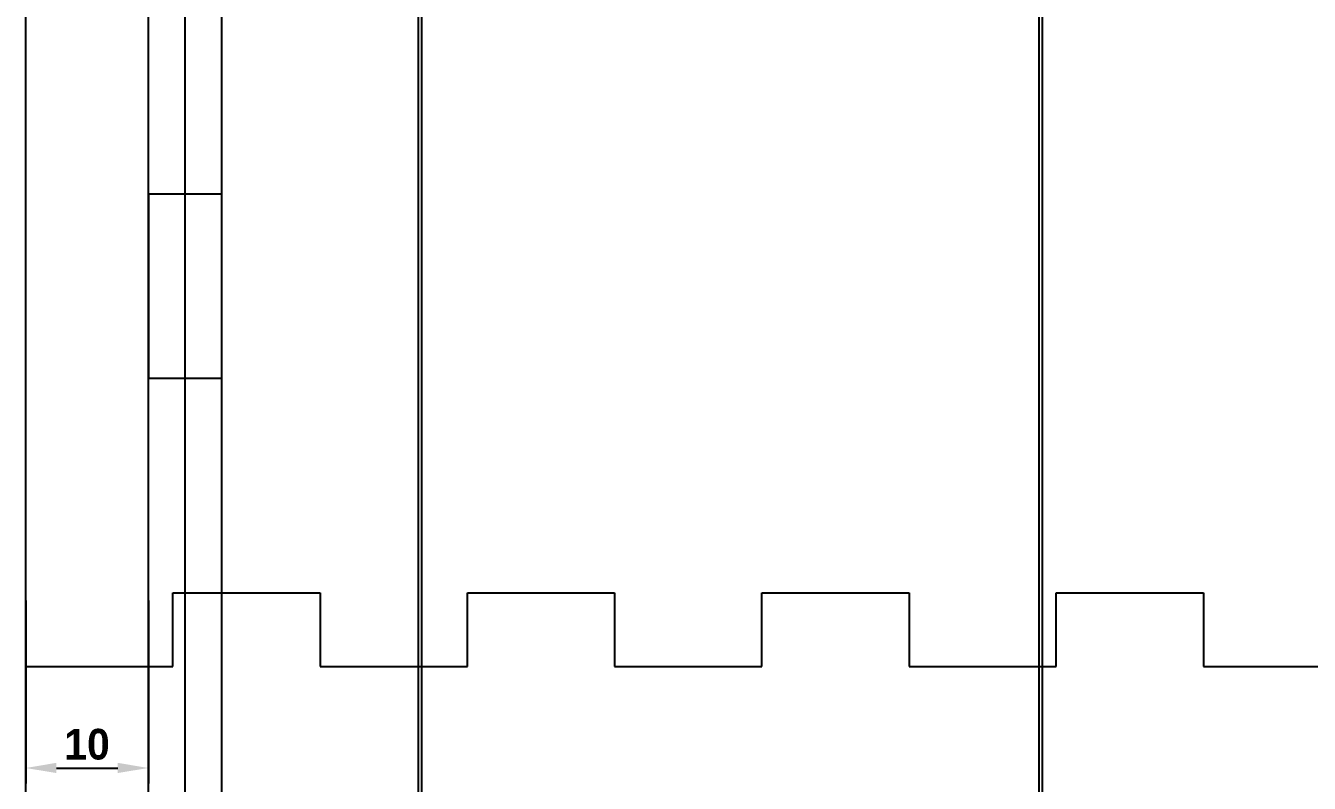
# Model space of a CAD drawing. Header units: millimetres. Extents: x -118 to 978, y -2247 to 617.
# Drawn here: x 435.5 to 540.1, y 483.4 to 545.1 of the extents above; entities that cross this region are included whole.
import ezdxf

# ---------------------------------------------------------------- set-up
doc = ezdxf.new("R2010")
doc.units = ezdxf.units.MM
doc.layers.add('Holes', color=1, linetype='Continuous', plot=False)
doc.layers.add('TabGuides', color=3, linetype='Continuous')
doc.styles.get("Standard").update_dxf_attribs({"font": 'FreeSansBold.ttf'})
doc.dimstyles.new('ISO-25', dxfattribs={"dimtxt": 2.5, "dimasz": 2.5, "dimexe": 1.25, "dimexo": 0.625, "dimtad": 1, "dimdec": 3, "dimdsep": 46, "dimtxsty": 'Standard', "dimcen": 2.5, "dimadec": 0, "dimazin": 0, "dimtfac": 1, "dimtmove": 0, "dimatfit": 3, "dimfxl": 1, "dimarcsym": 0})

# ---------------------------------------------------------------- blocks, each defined once
blk = doc.blocks.new('*D758')
at = {"layer": 'Defpoints', "color": 0}
for p in [(0, -109.95), (10, -109.95), (10, -124.23)]:
    blk.add_point(p, dxfattribs=at)
at = {"layer": 'TabGuides', "color": 0, "lineweight": -2}
for p, q in [((0, -110.58), (0, -125.48)), ((10, -110.58), (10, -125.48)), ((2.5, -124.23), (7.5, -124.23))]:
    blk.add_line(p, q, dxfattribs=at)
at = {"layer": 'TabGuides', "color": 0}
for points in [[(2.5, -123.81), (2.5, -124.64), (0, -124.23)], [(7.5, -124.64), (7.5, -123.81), (10, -124.23)]]:
    blk.add_solid(points, dxfattribs=at)
at = {"layer": 'TabGuides', "color": 0, "insert": (5, -122.31), "char_height": 2.5, "attachment_point": 5}
blk.add_mtext('10', dxfattribs=at)
blk = doc.blocks.new('*D764')
at = {"layer": 'Defpoints', "color": 0}
for p in [(0, -109.95), (10, -109.95), (10, -124.23)]:
    blk.add_point(p, dxfattribs=at)
at = {"layer": 'TabGuides', "color": 0, "lineweight": -2}
for p, q in [((0, -110.58), (0, -125.48)), ((10, -110.58), (10, -125.48)), ((2.5, -124.23), (7.5, -124.23))]:
    blk.add_line(p, q, dxfattribs=at)
at = {"layer": 'TabGuides', "color": 0}
for points in [[(2.5, -123.81), (2.5, -124.64), (0, -124.23)], [(7.5, -124.64), (7.5, -123.81), (10, -124.23)]]:
    blk.add_solid(points, dxfattribs=at)
at = {"layer": 'TabGuides', "color": 0, "insert": (5, -122.31), "char_height": 2.5, "attachment_point": 5}
blk.add_mtext('10', dxfattribs=at)
blk = doc.blocks.new('*D770')
at = {"layer": 'Defpoints', "color": 0}
for p in [(0, -109.95), (10, -109.95), (10, -124.23)]:
    blk.add_point(p, dxfattribs=at)
at = {"layer": 'TabGuides', "color": 0, "lineweight": -2}
for p, q in [((0, -110.58), (0, -125.48)), ((10, -110.58), (10, -125.48)), ((2.5, -124.23), (7.5, -124.23))]:
    blk.add_line(p, q, dxfattribs=at)
at = {"layer": 'TabGuides', "color": 0}
for points in [[(2.5, -123.81), (2.5, -124.64), (0, -124.23)], [(7.5, -124.64), (7.5, -123.81), (10, -124.23)]]:
    blk.add_solid(points, dxfattribs=at)
at = {"layer": 'TabGuides', "color": 0, "insert": (5, -122.31), "char_height": 2.5, "attachment_point": 5}
blk.add_mtext('10', dxfattribs=at)
blk = doc.blocks.new('*D776')
at = {"layer": 'Defpoints', "color": 0}
for p in [(0, -109.95), (10, -109.95), (10, -124.23)]:
    blk.add_point(p, dxfattribs=at)
at = {"layer": 'TabGuides', "color": 0, "lineweight": -2}
for p, q in [((0, -110.58), (0, -125.48)), ((10, -110.58), (10, -125.48)), ((2.5, -124.23), (7.5, -124.23))]:
    blk.add_line(p, q, dxfattribs=at)
at = {"layer": 'TabGuides', "color": 0}
for points in [[(2.5, -123.81), (2.5, -124.64), (0, -124.23)], [(7.5, -124.64), (7.5, -123.81), (10, -124.23)]]:
    blk.add_solid(points, dxfattribs=at)
at = {"layer": 'TabGuides', "color": 0, "insert": (5, -122.31), "char_height": 2.5, "attachment_point": 5}
blk.add_mtext('10', dxfattribs=at)
blk = doc.blocks.new('*D782')
at = {"layer": 'Defpoints', "color": 0}
for p in [(0, -109.95), (10, -109.95), (10, -124.23)]:
    blk.add_point(p, dxfattribs=at)
at = {"layer": 'TabGuides', "color": 0, "lineweight": -2}
for p, q in [((0, -110.58), (0, -125.48)), ((10, -110.58), (10, -125.48)), ((2.5, -124.23), (7.5, -124.23))]:
    blk.add_line(p, q, dxfattribs=at)
at = {"layer": 'TabGuides', "color": 0}
for points in [[(2.5, -123.81), (2.5, -124.64), (0, -124.23)], [(7.5, -124.64), (7.5, -123.81), (10, -124.23)]]:
    blk.add_solid(points, dxfattribs=at)
at = {"layer": 'TabGuides', "color": 0, "insert": (5, -122.31), "char_height": 2.5, "attachment_point": 5}
blk.add_mtext('10', dxfattribs=at)
blk = doc.blocks.new('*D788')
at = {"layer": 'Defpoints', "color": 0}
for p in [(0, -109.95), (10, -109.95), (10, -124.23)]:
    blk.add_point(p, dxfattribs=at)
at = {"layer": 'TabGuides', "color": 0, "lineweight": -2}
for p, q in [((0, -110.58), (0, -125.48)), ((10, -110.58), (10, -125.48)), ((2.5, -124.23), (7.5, -124.23))]:
    blk.add_line(p, q, dxfattribs=at)
at = {"layer": 'TabGuides', "color": 0}
for points in [[(2.5, -123.81), (2.5, -124.64), (0, -124.23)], [(7.5, -124.64), (7.5, -123.81), (10, -124.23)]]:
    blk.add_solid(points, dxfattribs=at)
at = {"layer": 'TabGuides', "color": 0, "insert": (5, -122.31), "char_height": 2.5, "attachment_point": 5}
blk.add_mtext('10', dxfattribs=at)
blk = doc.blocks.new('*D794')
at = {"layer": 'Defpoints', "color": 0}
for p in [(0, -109.95), (10, -109.95), (10, -124.23)]:
    blk.add_point(p, dxfattribs=at)
at = {"layer": 'TabGuides', "color": 0, "lineweight": -2}
for p, q in [((0, -110.58), (0, -125.48)), ((10, -110.58), (10, -125.48)), ((2.5, -124.23), (7.5, -124.23))]:
    blk.add_line(p, q, dxfattribs=at)
at = {"layer": 'TabGuides', "color": 0}
for points in [[(2.5, -123.81), (2.5, -124.64), (0, -124.23)], [(7.5, -124.64), (7.5, -123.81), (10, -124.23)]]:
    blk.add_solid(points, dxfattribs=at)
at = {"layer": 'TabGuides', "color": 0, "insert": (5, -122.31), "char_height": 2.5, "attachment_point": 5}
blk.add_mtext('10', dxfattribs=at)
blk = doc.blocks.new('*D800')
at = {"layer": 'Defpoints', "color": 0}
for p in [(0, -109.95), (10, -109.95), (10, -124.23)]:
    blk.add_point(p, dxfattribs=at)
at = {"layer": 'TabGuides', "color": 0, "lineweight": -2}
for p, q in [((0, -110.58), (0, -125.48)), ((10, -110.58), (10, -125.48)), ((2.5, -124.23), (7.5, -124.23))]:
    blk.add_line(p, q, dxfattribs=at)
at = {"layer": 'TabGuides', "color": 0}
for points in [[(2.5, -123.81), (2.5, -124.64), (0, -124.23)], [(7.5, -124.64), (7.5, -123.81), (10, -124.23)]]:
    blk.add_solid(points, dxfattribs=at)
at = {"layer": 'TabGuides', "color": 0, "insert": (5, -122.31), "char_height": 2.5, "attachment_point": 5}
blk.add_mtext('10', dxfattribs=at)
blk = doc.blocks.new('*D806')
at = {"layer": 'Defpoints', "color": 0}
for p in [(0, -109.95), (10, -109.95), (10, -124.23)]:
    blk.add_point(p, dxfattribs=at)
at = {"layer": 'TabGuides', "color": 0, "lineweight": -2}
for p, q in [((0, -110.58), (0, -125.48)), ((10, -110.58), (10, -125.48)), ((2.5, -124.23), (7.5, -124.23))]:
    blk.add_line(p, q, dxfattribs=at)
at = {"layer": 'TabGuides', "color": 0}
for points in [[(2.5, -123.81), (2.5, -124.64), (0, -124.23)], [(7.5, -124.64), (7.5, -123.81), (10, -124.23)]]:
    blk.add_solid(points, dxfattribs=at)
at = {"layer": 'TabGuides', "color": 0, "insert": (5, -122.31), "char_height": 2.5, "attachment_point": 5}
blk.add_mtext('10', dxfattribs=at)
blk = doc.blocks.new('*D812')
at = {"layer": 'Defpoints', "color": 0}
for p in [(0, -109.95), (10, -109.95), (10, -124.23)]:
    blk.add_point(p, dxfattribs=at)
at = {"layer": 'TabGuides', "color": 0, "lineweight": -2}
for p, q in [((0, -110.58), (0, -125.48)), ((10, -110.58), (10, -125.48)), ((2.5, -124.23), (7.5, -124.23))]:
    blk.add_line(p, q, dxfattribs=at)
at = {"layer": 'TabGuides', "color": 0}
for points in [[(2.5, -123.81), (2.5, -124.64), (0, -124.23)], [(7.5, -124.64), (7.5, -123.81), (10, -124.23)]]:
    blk.add_solid(points, dxfattribs=at)
at = {"layer": 'TabGuides', "color": 0, "insert": (5, -122.31), "char_height": 2.5, "attachment_point": 5}
blk.add_mtext('10', dxfattribs=at)
blk = doc.blocks.new('*D818')
at = {"layer": 'Defpoints', "color": 0}
for p in [(0, -109.95), (10, -109.95), (10, -124.23)]:
    blk.add_point(p, dxfattribs=at)
at = {"layer": 'TabGuides', "color": 0, "lineweight": -2}
for p, q in [((0, -110.58), (0, -125.48)), ((10, -110.58), (10, -125.48)), ((2.5, -124.23), (7.5, -124.23))]:
    blk.add_line(p, q, dxfattribs=at)
at = {"layer": 'TabGuides', "color": 0}
for points in [[(2.5, -123.81), (2.5, -124.64), (0, -124.23)], [(7.5, -124.64), (7.5, -123.81), (10, -124.23)]]:
    blk.add_solid(points, dxfattribs=at)
at = {"layer": 'TabGuides', "color": 0, "insert": (5, -122.31), "char_height": 2.5, "attachment_point": 5}
blk.add_mtext('10', dxfattribs=at)
blk = doc.blocks.new('*D824')
at = {"layer": 'Defpoints', "color": 0}
for p in [(0, -109.95), (10, -109.95), (10, -124.23)]:
    blk.add_point(p, dxfattribs=at)
at = {"layer": 'TabGuides', "color": 0, "lineweight": -2}
for p, q in [((0, -110.58), (0, -125.48)), ((10, -110.58), (10, -125.48)), ((2.5, -124.23), (7.5, -124.23))]:
    blk.add_line(p, q, dxfattribs=at)
at = {"layer": 'TabGuides', "color": 0}
for points in [[(2.5, -123.81), (2.5, -124.64), (0, -124.23)], [(7.5, -124.64), (7.5, -123.81), (10, -124.23)]]:
    blk.add_solid(points, dxfattribs=at)
at = {"layer": 'TabGuides', "color": 0, "insert": (5, -122.31), "char_height": 2.5, "attachment_point": 5}
blk.add_mtext('10', dxfattribs=at)
blk = doc.blocks.new('*D830')
at = {"layer": 'Defpoints', "color": 0}
for p in [(0, -109.95), (10, -109.95), (10, -124.23)]:
    blk.add_point(p, dxfattribs=at)
at = {"layer": 'TabGuides', "color": 0, "lineweight": -2}
for p, q in [((0, -110.58), (0, -125.48)), ((10, -110.58), (10, -125.48)), ((2.5, -124.23), (7.5, -124.23))]:
    blk.add_line(p, q, dxfattribs=at)
at = {"layer": 'TabGuides', "color": 0}
for points in [[(2.5, -123.81), (2.5, -124.64), (0, -124.23)], [(7.5, -124.64), (7.5, -123.81), (10, -124.23)]]:
    blk.add_solid(points, dxfattribs=at)
at = {"layer": 'TabGuides', "color": 0, "insert": (5, -122.31), "char_height": 2.5, "attachment_point": 5}
blk.add_mtext('10', dxfattribs=at)
blk = doc.blocks.new('*D836')
at = {"layer": 'Defpoints', "color": 0}
for p in [(0, -109.95), (10, -109.95), (10, -124.23)]:
    blk.add_point(p, dxfattribs=at)
at = {"layer": 'TabGuides', "color": 0, "lineweight": -2}
for p, q in [((0, -110.58), (0, -125.48)), ((10, -110.58), (10, -125.48)), ((2.5, -124.23), (7.5, -124.23))]:
    blk.add_line(p, q, dxfattribs=at)
at = {"layer": 'TabGuides', "color": 0}
for points in [[(2.5, -123.81), (2.5, -124.64), (0, -124.23)], [(7.5, -124.64), (7.5, -123.81), (10, -124.23)]]:
    blk.add_solid(points, dxfattribs=at)
at = {"layer": 'TabGuides', "color": 0, "insert": (5, -122.31), "char_height": 2.5, "attachment_point": 5}
blk.add_mtext('10', dxfattribs=at)
blk = doc.blocks.new('*D842')
at = {"layer": 'Defpoints', "color": 0}
for p in [(0, -109.95), (10, -109.95), (10, -124.23)]:
    blk.add_point(p, dxfattribs=at)
at = {"layer": 'TabGuides', "color": 0, "lineweight": -2}
for p, q in [((0, -110.58), (0, -125.48)), ((10, -110.58), (10, -125.48)), ((2.5, -124.23), (7.5, -124.23))]:
    blk.add_line(p, q, dxfattribs=at)
at = {"layer": 'TabGuides', "color": 0}
for points in [[(2.5, -123.81), (2.5, -124.64), (0, -124.23)], [(7.5, -124.64), (7.5, -123.81), (10, -124.23)]]:
    blk.add_solid(points, dxfattribs=at)
at = {"layer": 'TabGuides', "color": 0, "insert": (5, -122.31), "char_height": 2.5, "attachment_point": 5}
blk.add_mtext('10', dxfattribs=at)
blk = doc.blocks.new('*D848')
at = {"layer": 'Defpoints', "color": 0}
for p in [(0, -109.95), (10, -109.95), (10, -124.23)]:
    blk.add_point(p, dxfattribs=at)
at = {"layer": 'TabGuides', "color": 0, "lineweight": -2}
for p, q in [((0, -110.58), (0, -125.48)), ((10, -110.58), (10, -125.48)), ((2.5, -124.23), (7.5, -124.23))]:
    blk.add_line(p, q, dxfattribs=at)
at = {"layer": 'TabGuides', "color": 0}
for points in [[(2.5, -123.81), (2.5, -124.64), (0, -124.23)], [(7.5, -124.64), (7.5, -123.81), (10, -124.23)]]:
    blk.add_solid(points, dxfattribs=at)
at = {"layer": 'TabGuides', "color": 0, "insert": (5, -122.31), "char_height": 2.5, "attachment_point": 5}
blk.add_mtext('10', dxfattribs=at)
blk = doc.blocks.new('*D854')
at = {"layer": 'Defpoints', "color": 0}
for p in [(0, -109.95), (10, -109.95), (10, -124.23)]:
    blk.add_point(p, dxfattribs=at)
at = {"layer": 'TabGuides', "color": 0, "lineweight": -2}
for p, q in [((0, -110.58), (0, -125.48)), ((10, -110.58), (10, -125.48)), ((2.5, -124.23), (7.5, -124.23))]:
    blk.add_line(p, q, dxfattribs=at)
at = {"layer": 'TabGuides', "color": 0}
for points in [[(2.5, -123.81), (2.5, -124.64), (0, -124.23)], [(7.5, -124.64), (7.5, -123.81), (10, -124.23)]]:
    blk.add_solid(points, dxfattribs=at)
at = {"layer": 'TabGuides', "color": 0, "insert": (5, -122.31), "char_height": 2.5, "attachment_point": 5}
blk.add_mtext('10', dxfattribs=at)
blk = doc.blocks.new('*D860')
at = {"layer": 'Defpoints', "color": 0}
for p in [(0, -109.95), (10, -109.95), (10, -124.23)]:
    blk.add_point(p, dxfattribs=at)
at = {"layer": 'TabGuides', "color": 0, "lineweight": -2}
for p, q in [((0, -110.58), (0, -125.48)), ((10, -110.58), (10, -125.48)), ((2.5, -124.23), (7.5, -124.23))]:
    blk.add_line(p, q, dxfattribs=at)
at = {"layer": 'TabGuides', "color": 0}
for points in [[(2.5, -123.81), (2.5, -124.64), (0, -124.23)], [(7.5, -124.64), (7.5, -123.81), (10, -124.23)]]:
    blk.add_solid(points, dxfattribs=at)
at = {"layer": 'TabGuides', "color": 0, "insert": (5, -122.31), "char_height": 2.5, "attachment_point": 5}
blk.add_mtext('10', dxfattribs=at)
blk = doc.blocks.new('*D866')
at = {"layer": 'Defpoints', "color": 0}
for p in [(0, -109.95), (10, -109.95), (10, -124.23)]:
    blk.add_point(p, dxfattribs=at)
at = {"layer": 'TabGuides', "color": 0, "lineweight": -2}
for p, q in [((0, -110.58), (0, -125.48)), ((10, -110.58), (10, -125.48)), ((2.5, -124.23), (7.5, -124.23))]:
    blk.add_line(p, q, dxfattribs=at)
at = {"layer": 'TabGuides', "color": 0}
for points in [[(2.5, -123.81), (2.5, -124.64), (0, -124.23)], [(7.5, -124.64), (7.5, -123.81), (10, -124.23)]]:
    blk.add_solid(points, dxfattribs=at)
at = {"layer": 'TabGuides', "color": 0, "insert": (5, -122.31), "char_height": 2.5, "attachment_point": 5}
blk.add_mtext('10', dxfattribs=at)
blk = doc.blocks.new('*D872')
at = {"layer": 'Defpoints', "color": 0}
for p in [(0, -109.95), (10, -109.95), (10, -124.23)]:
    blk.add_point(p, dxfattribs=at)
at = {"layer": 'TabGuides', "color": 0, "lineweight": -2}
for p, q in [((0, -110.58), (0, -125.48)), ((10, -110.58), (10, -125.48)), ((2.5, -124.23), (7.5, -124.23))]:
    blk.add_line(p, q, dxfattribs=at)
at = {"layer": 'TabGuides', "color": 0}
for points in [[(2.5, -123.81), (2.5, -124.64), (0, -124.23)], [(7.5, -124.64), (7.5, -123.81), (10, -124.23)]]:
    blk.add_solid(points, dxfattribs=at)
at = {"layer": 'TabGuides', "color": 0, "insert": (5, -122.31), "char_height": 2.5, "attachment_point": 5}
blk.add_mtext('10', dxfattribs=at)
blk = doc.blocks.new('*D878')
at = {"layer": 'Defpoints', "color": 0}
for p in [(0, -109.95), (10, -109.95), (10, -124.23)]:
    blk.add_point(p, dxfattribs=at)
at = {"layer": 'TabGuides', "color": 0, "lineweight": -2}
for p, q in [((0, -110.58), (0, -125.48)), ((10, -110.58), (10, -125.48)), ((2.5, -124.23), (7.5, -124.23))]:
    blk.add_line(p, q, dxfattribs=at)
at = {"layer": 'TabGuides', "color": 0}
for points in [[(2.5, -123.81), (2.5, -124.64), (0, -124.23)], [(7.5, -124.64), (7.5, -123.81), (10, -124.23)]]:
    blk.add_solid(points, dxfattribs=at)
at = {"layer": 'TabGuides', "color": 0, "insert": (5, -122.31), "char_height": 2.5, "attachment_point": 5}
blk.add_mtext('10', dxfattribs=at)
blk = doc.blocks.new('*D884')
at = {"layer": 'Defpoints', "color": 0}
for p in [(0, -109.95), (10, -109.95), (10, -124.23)]:
    blk.add_point(p, dxfattribs=at)
at = {"layer": 'TabGuides', "color": 0, "lineweight": -2}
for p, q in [((0, -110.58), (0, -125.48)), ((10, -110.58), (10, -125.48)), ((2.5, -124.23), (7.5, -124.23))]:
    blk.add_line(p, q, dxfattribs=at)
at = {"layer": 'TabGuides', "color": 0}
for points in [[(2.5, -123.81), (2.5, -124.64), (0, -124.23)], [(7.5, -124.64), (7.5, -123.81), (10, -124.23)]]:
    blk.add_solid(points, dxfattribs=at)
at = {"layer": 'TabGuides', "color": 0, "insert": (5, -122.31), "char_height": 2.5, "attachment_point": 5}
blk.add_mtext('10', dxfattribs=at)
blk = doc.blocks.new('*D890')
at = {"layer": 'Defpoints', "color": 0}
for p in [(0, -109.95), (10, -109.95), (10, -124.23)]:
    blk.add_point(p, dxfattribs=at)
at = {"layer": 'TabGuides', "color": 0, "lineweight": -2}
for p, q in [((0, -110.58), (0, -125.48)), ((10, -110.58), (10, -125.48)), ((2.5, -124.23), (7.5, -124.23))]:
    blk.add_line(p, q, dxfattribs=at)
at = {"layer": 'TabGuides', "color": 0}
for points in [[(2.5, -123.81), (2.5, -124.64), (0, -124.23)], [(7.5, -124.64), (7.5, -123.81), (10, -124.23)]]:
    blk.add_solid(points, dxfattribs=at)
at = {"layer": 'TabGuides', "color": 0, "insert": (5, -122.31), "char_height": 2.5, "attachment_point": 5}
blk.add_mtext('10', dxfattribs=at)
blk = doc.blocks.new('*D896')
at = {"layer": 'Defpoints', "color": 0}
for p in [(0, -109.95), (10, -109.95), (10, -124.23)]:
    blk.add_point(p, dxfattribs=at)
at = {"layer": 'TabGuides', "color": 0, "lineweight": -2}
for p, q in [((0, -110.58), (0, -125.48)), ((10, -110.58), (10, -125.48)), ((2.5, -124.23), (7.5, -124.23))]:
    blk.add_line(p, q, dxfattribs=at)
at = {"layer": 'TabGuides', "color": 0}
for points in [[(2.5, -123.81), (2.5, -124.64), (0, -124.23)], [(7.5, -124.64), (7.5, -123.81), (10, -124.23)]]:
    blk.add_solid(points, dxfattribs=at)
at = {"layer": 'TabGuides', "color": 0, "insert": (5, -122.31), "char_height": 2.5, "attachment_point": 5}
blk.add_mtext('10', dxfattribs=at)
blk = doc.blocks.new('*D902')
at = {"layer": 'Defpoints', "color": 0}
for p in [(0, -109.95), (10, -109.95), (10, -124.23)]:
    blk.add_point(p, dxfattribs=at)
at = {"layer": 'TabGuides', "color": 0, "lineweight": -2}
for p, q in [((0, -110.58), (0, -125.48)), ((10, -110.58), (10, -125.48)), ((2.5, -124.23), (7.5, -124.23))]:
    blk.add_line(p, q, dxfattribs=at)
at = {"layer": 'TabGuides', "color": 0}
for points in [[(2.5, -123.81), (2.5, -124.64), (0, -124.23)], [(7.5, -124.64), (7.5, -123.81), (10, -124.23)]]:
    blk.add_solid(points, dxfattribs=at)
at = {"layer": 'TabGuides', "color": 0, "insert": (5, -122.31), "char_height": 2.5, "attachment_point": 5}
blk.add_mtext('10', dxfattribs=at)
blk = doc.blocks.new('*D908')
at = {"layer": 'Defpoints', "color": 0}
for p in [(0, -109.95), (10, -109.95), (10, -124.23)]:
    blk.add_point(p, dxfattribs=at)
at = {"layer": 'TabGuides', "color": 0, "lineweight": -2}
for p, q in [((0, -110.58), (0, -125.48)), ((10, -110.58), (10, -125.48)), ((2.5, -124.23), (7.5, -124.23))]:
    blk.add_line(p, q, dxfattribs=at)
at = {"layer": 'TabGuides', "color": 0}
for points in [[(2.5, -123.81), (2.5, -124.64), (0, -124.23)], [(7.5, -124.64), (7.5, -123.81), (10, -124.23)]]:
    blk.add_solid(points, dxfattribs=at)
at = {"layer": 'TabGuides', "color": 0, "insert": (5, -122.31), "char_height": 2.5, "attachment_point": 5}
blk.add_mtext('10', dxfattribs=at)
blk = doc.blocks.new('*D914')
at = {"layer": 'Defpoints', "color": 0}
for p in [(0, -109.95), (10, -109.95), (10, -124.23)]:
    blk.add_point(p, dxfattribs=at)
at = {"layer": 'TabGuides', "color": 0, "lineweight": -2}
for p, q in [((0, -110.58), (0, -125.48)), ((10, -110.58), (10, -125.48)), ((2.5, -124.23), (7.5, -124.23))]:
    blk.add_line(p, q, dxfattribs=at)
at = {"layer": 'TabGuides', "color": 0}
for points in [[(2.5, -123.81), (2.5, -124.64), (0, -124.23)], [(7.5, -124.64), (7.5, -123.81), (10, -124.23)]]:
    blk.add_solid(points, dxfattribs=at)
at = {"layer": 'TabGuides', "color": 0, "insert": (5, -122.31), "char_height": 2.5, "attachment_point": 5}
blk.add_mtext('10', dxfattribs=at)
blk = doc.blocks.new('*D920')
at = {"layer": 'Defpoints', "color": 0}
for p in [(0, -109.95), (10, -109.95), (10, -124.23)]:
    blk.add_point(p, dxfattribs=at)
at = {"layer": 'TabGuides', "color": 0, "lineweight": -2}
for p, q in [((0, -110.58), (0, -125.48)), ((10, -110.58), (10, -125.48)), ((2.5, -124.23), (7.5, -124.23))]:
    blk.add_line(p, q, dxfattribs=at)
at = {"layer": 'TabGuides', "color": 0}
for points in [[(2.5, -123.81), (2.5, -124.64), (0, -124.23)], [(7.5, -124.64), (7.5, -123.81), (10, -124.23)]]:
    blk.add_solid(points, dxfattribs=at)
at = {"layer": 'TabGuides', "color": 0, "insert": (5, -122.31), "char_height": 2.5, "attachment_point": 5}
blk.add_mtext('10', dxfattribs=at)
blk = doc.blocks.new('*D926')
at = {"layer": 'Defpoints', "color": 0}
for p in [(0, -109.95), (10, -109.95), (10, -124.23)]:
    blk.add_point(p, dxfattribs=at)
at = {"layer": 'TabGuides', "color": 0, "lineweight": -2}
for p, q in [((0, -110.58), (0, -125.48)), ((10, -110.58), (10, -125.48)), ((2.5, -124.23), (7.5, -124.23))]:
    blk.add_line(p, q, dxfattribs=at)
at = {"layer": 'TabGuides', "color": 0}
for points in [[(2.5, -123.81), (2.5, -124.64), (0, -124.23)], [(7.5, -124.64), (7.5, -123.81), (10, -124.23)]]:
    blk.add_solid(points, dxfattribs=at)
at = {"layer": 'TabGuides', "color": 0, "insert": (5, -122.31), "char_height": 2.5, "attachment_point": 5}
blk.add_mtext('10', dxfattribs=at)
blk = doc.blocks.new('*D932')
at = {"layer": 'Defpoints', "color": 0}
for p in [(0, -109.95), (10, -109.95), (10, -124.23)]:
    blk.add_point(p, dxfattribs=at)
at = {"layer": 'TabGuides', "color": 0, "lineweight": -2}
for p, q in [((0, -110.58), (0, -125.48)), ((10, -110.58), (10, -125.48)), ((2.5, -124.23), (7.5, -124.23))]:
    blk.add_line(p, q, dxfattribs=at)
at = {"layer": 'TabGuides', "color": 0}
for points in [[(2.5, -123.81), (2.5, -124.64), (0, -124.23)], [(7.5, -124.64), (7.5, -123.81), (10, -124.23)]]:
    blk.add_solid(points, dxfattribs=at)
at = {"layer": 'TabGuides', "color": 0, "insert": (5, -122.31), "char_height": 2.5, "attachment_point": 5}
blk.add_mtext('10', dxfattribs=at)
blk = doc.blocks.new('Back Panel')
for p, q in [((0, -115.952), (0, 2.798)), ((0, -115.952), (0, 2.798)), ((0, -115.952), (0, 2.798)), ((0, -115.952), (0, 2.798)), ((0, -115.952), (0, 2.798)), ((0, -115.952), (0, 2.798)), ((0, -115.952), (0, 2.798)), ((0, -115.952), (0, 2.798)), ((0, -115.952), (0, 2.798)), ((0, -115.952), (0, 2.798)), ((0, -115.952), (0, 2.798)), ((0, -115.952), (0, 2.798)), ((0, -115.952), (0, 2.798)), ((0, -115.952), (0, 2.798)), ((0, -115.952), (0, 2.798)), ((0, -115.952), (0, 2.798)), ((0, -115.952), (0, 2.798)), ((0, -115.952), (0, 2.798)), ((0, -115.952), (0, 2.798)), ((0, -115.952), (0, 2.798)), ((0, -115.952), (0, 2.798)), ((0, -115.952), (0, 2.798)), ((0, -115.952), (0, 2.798)), ((0, -115.952), (0, 2.798)), ((0, -115.952), (0, 2.798)), ((0, -115.952), (0, 2.798)), ((0, -115.952), (0, 2.798)), ((0, -115.952), (0, 2.798)), ((0, -115.952), (0, 2.798)), ((0, -115.952), (0, 2.798)), ((12, -115.952), (12, -109.952)), ((12, -109.952), (24, -109.952)), ((12, -115.952), (12, -109.952)), ((12, -109.952), (24, -109.952)), ((12, -115.952), (12, -109.952)), ((12, -109.952), (24, -109.952)), ((12, -115.952), (12, -109.952)), ((12, -109.952), (24, -109.952)), ((12, -115.952), (12, -109.952)), ((12, -109.952), (24, -109.952)), ((12, -115.952), (12, -109.952)), ((12, -109.952), (24, -109.952)), ((12, -115.952), (12, -109.952)), ((12, -109.952), (24, -109.952)), ((12, -115.952), (12, -109.952)), ((12, -109.952), (24, -109.952)), ((12, -115.952), (12, -109.952)), ((12, -109.952), (24, -109.952)), ((12, -115.952), (12, -109.952)), ((12, -109.952), (24, -109.952)), ((12, -115.952), (12, -109.952)), ((12, -109.952), (24, -109.952)), ((12, -115.952), (12, -109.952)), ((12, -109.952), (24, -109.952)), ((12, -115.952), (12, -109.952)), ((12, -109.952), (24, -109.952)), ((12, -115.952), (12, -109.952)), ((12, -109.952), (24, -109.952)), ((12, -115.952), (12, -109.952)), ((12, -109.952), (24, -109.952)), ((12, -115.952), (12, -109.952)), ((12, -109.952), (24, -109.952)), ((12, -115.952), (12, -109.952)), ((12, -109.952), (24, -109.952)), ((12, -115.952), (12, -109.952)), ((12, -109.952), (24, -109.952)), ((12, -115.952), (12, -109.952)), ((12, -109.952), (24, -109.952)), ((12, -115.952), (12, -109.952)), ((12, -109.952), (24, -109.952)), ((12, -115.952), (12, -109.952)), ((12, -109.952), (24, -109.952)), ((12, -115.952), (12, -109.952)), ((12, -109.952), (24, -109.952)), ((12, -115.952), (12, -109.952)), ((12, -109.952), (24, -109.952)), ((12, -115.952), (12, -109.952)), ((12, -109.952), (24, -109.952)), ((12, -115.952), (12, -109.952)), ((12, -109.952), (24, -109.952)), ((12, -115.952), (12, -109.952)), ((12, -109.952), (24, -109.952)), ((12, -115.952), (12, -109.952)), ((12, -109.952), (24, -109.952)), ((12, -115.952), (12, -109.952)), ((12, -109.952), (24, -109.952)), ((12, -115.952), (12, -109.952)), ((12, -109.952), (24, -109.952)), ((12, -115.952), (12, -109.952)), ((12, -109.952), (24, -109.952)), ((24, -109.952), (24, -115.952)), ((24, -109.952), (24, -115.952)), ((24, -109.952), (24, -115.952)), ((24, -109.952), (24, -115.952)), ((24, -109.952), (24, -115.952)), ((24, -109.952), (24, -115.952)), ((24, -109.952), (24, -115.952)), ((24, -109.952), (24, -115.952)), ((24, -109.952), (24, -115.952)), ((24, -109.952), (24, -115.952)), ((24, -109.952), (24, -115.952)), ((24, -109.952), (24, -115.952)), ((24, -109.952), (24, -115.952)), ((24, -109.952), (24, -115.952)), ((24, -109.952), (24, -115.952)), ((24, -109.952), (24, -115.952)), ((24, -109.952), (24, -115.952)), ((24, -109.952), (24, -115.952)), ((24, -109.952), (24, -115.952)), ((24, -109.952), (24, -115.952)), ((24, -109.952), (24, -115.952)), ((24, -109.952), (24, -115.952)), ((24, -109.952), (24, -115.952)), ((24, -109.952), (24, -115.952)), ((24, -109.952), (24, -115.952)), ((24, -109.952), (24, -115.952)), ((24, -109.952), (24, -115.952)), ((24, -109.952), (24, -115.952)), ((24, -109.952), (24, -115.952)), ((24, -109.952), (24, -115.952)), ((36, -115.952), (36, -109.952)), ((36, -109.952), (48, -109.952)), ((36, -115.952), (36, -109.952)), ((36, -109.952), (48, -109.952)), ((36, -115.952), (36, -109.952)), ((36, -109.952), (48, -109.952)), ((36, -115.952), (36, -109.952)), ((36, -109.952), (48, -109.952)), ((36, -115.952), (36, -109.952)), ((36, -109.952), (48, -109.952)), ((36, -115.952), (36, -109.952)), ((36, -109.952), (48, -109.952)), ((36, -115.952), (36, -109.952)), ((36, -109.952), (48, -109.952)), ((36, -115.952), (36, -109.952)), ((36, -109.952), (48, -109.952)), ((36, -115.952), (36, -109.952)), ((36, -109.952), (48, -109.952)), ((36, -115.952), (36, -109.952)), ((36, -109.952), (48, -109.952)), ((36, -115.952), (36, -109.952)), ((36, -109.952), (48, -109.952)), ((36, -115.952), (36, -109.952)), ((36, -109.952), (48, -109.952)), ((36, -115.952), (36, -109.952)), ((36, -109.952), (48, -109.952)), ((36, -115.952), (36, -109.952)), ((36, -109.952), (48, -109.952)), ((36, -115.952), (36, -109.952)), ((36, -109.952), (48, -109.952)), ((36, -115.952), (36, -109.952)), ((36, -109.952), (48, -109.952)), ((36, -115.952), (36, -109.952)), ((36, -109.952), (48, -109.952)), ((36, -115.952), (36, -109.952)), ((36, -109.952), (48, -109.952)), ((36, -115.952), (36, -109.952)), ((36, -109.952), (48, -109.952)), ((36, -115.952), (36, -109.952)), ((36, -109.952), (48, -109.952)), ((36, -115.952), (36, -109.952)), ((36, -109.952), (48, -109.952)), ((36, -115.952), (36, -109.952)), ((36, -109.952), (48, -109.952)), ((36, -115.952), (36, -109.952)), ((36, -109.952), (48, -109.952)), ((36, -115.952), (36, -109.952)), ((36, -109.952), (48, -109.952)), ((36, -115.952), (36, -109.952)), ((36, -109.952), (48, -109.952)), ((36, -115.952), (36, -109.952)), ((36, -109.952), (48, -109.952)), ((36, -115.952), (36, -109.952)), ((36, -109.952), (48, -109.952)), ((36, -115.952), (36, -109.952)), ((36, -109.952), (48, -109.952)), ((36, -115.952), (36, -109.952)), ((36, -109.952), (48, -109.952)), ((36, -115.952), (36, -109.952)), ((36, -109.952), (48, -109.952)), ((48, -109.952), (48, -115.952)), ((48, -109.952), (48, -115.952)), ((48, -109.952), (48, -115.952)), ((48, -109.952), (48, -115.952)), ((48, -109.952), (48, -115.952)), ((48, -109.952), (48, -115.952)), ((48, -109.952), (48, -115.952)), ((48, -109.952), (48, -115.952)), ((48, -109.952), (48, -115.952)), ((48, -109.952), (48, -115.952)), ((48, -109.952), (48, -115.952)), ((48, -109.952), (48, -115.952)), ((48, -109.952), (48, -115.952)), ((48, -109.952), (48, -115.952)), ((48, -109.952), (48, -115.952)), ((48, -109.952), (48, -115.952)), ((48, -109.952), (48, -115.952)), ((48, -109.952), (48, -115.952)), ((48, -109.952), (48, -115.952)), ((48, -109.952), (48, -115.952)), ((48, -109.952), (48, -115.952)), ((48, -109.952), (48, -115.952)), ((48, -109.952), (48, -115.952)), ((48, -109.952), (48, -115.952)), ((48, -109.952), (48, -115.952)), ((48, -109.952), (48, -115.952)), ((48, -109.952), (48, -115.952)), ((48, -109.952), (48, -115.952)), ((48, -109.952), (48, -115.952)), ((48, -109.952), (48, -115.952)), ((60, -115.952), (60, -109.952)), ((60, -109.952), (72, -109.952)), ((60, -115.952), (60, -109.952)), ((60, -109.952), (72, -109.952)), ((60, -115.952), (60, -109.952)), ((60, -109.952), (72, -109.952)), ((60, -115.952), (60, -109.952)), ((60, -109.952), (72, -109.952)), ((60, -115.952), (60, -109.952)), ((60, -109.952), (72, -109.952)), ((60, -115.952), (60, -109.952)), ((60, -109.952), (72, -109.952)), ((60, -115.952), (60, -109.952)), ((60, -109.952), (72, -109.952)), ((60, -115.952), (60, -109.952)), ((60, -109.952), (72, -109.952)), ((60, -115.952), (60, -109.952)), ((60, -109.952), (72, -109.952)), ((60, -115.952), (60, -109.952)), ((60, -109.952), (72, -109.952)), ((60, -115.952), (60, -109.952)), ((60, -109.952), (72, -109.952)), ((60, -115.952), (60, -109.952)), ((60, -109.952), (72, -109.952)), ((60, -115.952), (60, -109.952)), ((60, -109.952), (72, -109.952)), ((60, -115.952), (60, -109.952)), ((60, -109.952), (72, -109.952)), ((60, -115.952), (60, -109.952)), ((60, -109.952), (72, -109.952)), ((60, -115.952), (60, -109.952)), ((60, -109.952), (72, -109.952)), ((60, -115.952), (60, -109.952)), ((60, -109.952), (72, -109.952)), ((60, -115.952), (60, -109.952)), ((60, -109.952), (72, -109.952)), ((60, -115.952), (60, -109.952)), ((60, -109.952), (72, -109.952)), ((60, -115.952), (60, -109.952)), ((60, -109.952), (72, -109.952)), ((60, -115.952), (60, -109.952)), ((60, -109.952), (72, -109.952)), ((60, -115.952), (60, -109.952)), ((60, -109.952), (72, -109.952)), ((60, -115.952), (60, -109.952)), ((60, -109.952), (72, -109.952)), ((60, -115.952), (60, -109.952)), ((60, -109.952), (72, -109.952)), ((60, -115.952), (60, -109.952)), ((60, -109.952), (72, -109.952)), ((60, -115.952), (60, -109.952)), ((60, -109.952), (72, -109.952)), ((60, -115.952), (60, -109.952)), ((60, -109.952), (72, -109.952)), ((60, -115.952), (60, -109.952)), ((60, -109.952), (72, -109.952)), ((60, -115.952), (60, -109.952)), ((60, -109.952), (72, -109.952)), ((60, -115.952), (60, -109.952)), ((60, -109.952), (72, -109.952)), ((72, -109.952), (72, -115.952)), ((72, -109.952), (72, -115.952)), ((72, -109.952), (72, -115.952)), ((72, -109.952), (72, -115.952)), ((72, -109.952), (72, -115.952)), ((72, -109.952), (72, -115.952)), ((72, -109.952), (72, -115.952)), ((72, -109.952), (72, -115.952)), ((72, -109.952), (72, -115.952)), ((72, -109.952), (72, -115.952)), ((72, -109.952), (72, -115.952)), ((72, -109.952), (72, -115.952)), ((72, -109.952), (72, -115.952)), ((72, -109.952), (72, -115.952)), ((72, -109.952), (72, -115.952)), ((72, -109.952), (72, -115.952)), ((72, -109.952), (72, -115.952)), ((72, -109.952), (72, -115.952)), ((72, -109.952), (72, -115.952)), ((72, -109.952), (72, -115.952)), ((72, -109.952), (72, -115.952)), ((72, -109.952), (72, -115.952)), ((72, -109.952), (72, -115.952)), ((72, -109.952), (72, -115.952)), ((72, -109.952), (72, -115.952)), ((72, -109.952), (72, -115.952)), ((72, -109.952), (72, -115.952)), ((72, -109.952), (72, -115.952)), ((72, -109.952), (72, -115.952)), ((72, -109.952), (72, -115.952)), ((84, -115.952), (84, -109.952)), ((84, -109.952), (96, -109.952)), ((84, -115.952), (84, -109.952)), ((84, -109.952), (96, -109.952)), ((84, -115.952), (84, -109.952)), ((84, -109.952), (96, -109.952)), ((84, -115.952), (84, -109.952)), ((84, -109.952), (96, -109.952)), ((84, -115.952), (84, -109.952)), ((84, -109.952), (96, -109.952)), ((84, -115.952), (84, -109.952)), ((84, -109.952), (96, -109.952)), ((84, -115.952), (84, -109.952)), ((84, -109.952), (96, -109.952)), ((84, -115.952), (84, -109.952)), ((84, -109.952), (96, -109.952)), ((84, -115.952), (84, -109.952)), ((84, -109.952), (96, -109.952)), ((84, -115.952), (84, -109.952)), ((84, -109.952), (96, -109.952)), ((84, -115.952), (84, -109.952)), ((84, -109.952), (96, -109.952)), ((84, -115.952), (84, -109.952)), ((84, -109.952), (96, -109.952)), ((84, -115.952), (84, -109.952)), ((84, -109.952), (96, -109.952)), ((84, -115.952), (84, -109.952)), ((84, -109.952), (96, -109.952)), ((84, -115.952), (84, -109.952)), ((84, -109.952), (96, -109.952)), ((84, -115.952), (84, -109.952)), ((84, -109.952), (96, -109.952)), ((84, -115.952), (84, -109.952)), ((84, -109.952), (96, -109.952)), ((84, -115.952), (84, -109.952)), ((84, -109.952), (96, -109.952)), ((84, -115.952), (84, -109.952)), ((84, -109.952), (96, -109.952)), ((84, -115.952), (84, -109.952)), ((84, -109.952), (96, -109.952)), ((84, -115.952), (84, -109.952)), ((84, -109.952), (96, -109.952)), ((84, -115.952), (84, -109.952)), ((84, -109.952), (96, -109.952)), ((84, -115.952), (84, -109.952)), ((84, -109.952), (96, -109.952)), ((84, -115.952), (84, -109.952)), ((84, -109.952), (96, -109.952)), ((84, -115.952), (84, -109.952)), ((84, -109.952), (96, -109.952)), ((84, -115.952), (84, -109.952)), ((84, -109.952), (96, -109.952)), ((84, -115.952), (84, -109.952)), ((84, -109.952), (96, -109.952)), ((84, -115.952), (84, -109.952)), ((84, -109.952), (96, -109.952)), ((84, -115.952), (84, -109.952)), ((84, -109.952), (96, -109.952)), ((84, -115.952), (84, -109.952)), ((84, -109.952), (96, -109.952)), ((96, -109.952), (96, -115.952)), ((96, -109.952), (96, -115.952)), ((96, -109.952), (96, -115.952)), ((96, -109.952), (96, -115.952)), ((96, -109.952), (96, -115.952)), ((96, -109.952), (96, -115.952)), ((96, -109.952), (96, -115.952)), ((96, -109.952), (96, -115.952)), ((96, -109.952), (96, -115.952)), ((96, -109.952), (96, -115.952)), ((96, -109.952), (96, -115.952)), ((96, -109.952), (96, -115.952)), ((96, -109.952), (96, -115.952)), ((96, -109.952), (96, -115.952)), ((96, -109.952), (96, -115.952)), ((96, -109.952), (96, -115.952)), ((96, -109.952), (96, -115.952)), ((96, -109.952), (96, -115.952)), ((96, -109.952), (96, -115.952)), ((96, -109.952), (96, -115.952)), ((96, -109.952), (96, -115.952)), ((96, -109.952), (96, -115.952)), ((96, -109.952), (96, -115.952)), ((96, -109.952), (96, -115.952)), ((96, -109.952), (96, -115.952)), ((96, -109.952), (96, -115.952)), ((96, -109.952), (96, -115.952)), ((96, -109.952), (96, -115.952)), ((96, -109.952), (96, -115.952)), ((96, -109.952), (96, -115.952)), ((0, -115.952), (12, -115.952)), ((0, -115.952), (12, -115.952)), ((0, -115.952), (12, -115.952)), ((0, -115.952), (12, -115.952)), ((0, -115.952), (12, -115.952)), ((0, -115.952), (12, -115.952)), ((0, -115.952), (12, -115.952)), ((0, -115.952), (12, -115.952)), ((0, -115.952), (12, -115.952)), ((0, -115.952), (12, -115.952)), ((0, -115.952), (12, -115.952)), ((0, -115.952), (12, -115.952)), ((0, -115.952), (12, -115.952)), ((0, -115.952), (12, -115.952)), ((0, -115.952), (12, -115.952)), ((0, -115.952), (12, -115.952)), ((0, -115.952), (12, -115.952)), ((0, -115.952), (12, -115.952)), ((0, -115.952), (12, -115.952)), ((0, -115.952), (12, -115.952)), ((0, -115.952), (12, -115.952)), ((0, -115.952), (12, -115.952)), ((0, -115.952), (12, -115.952)), ((0, -115.952), (12, -115.952)), ((0, -115.952), (12, -115.952)), ((0, -115.952), (12, -115.952)), ((0, -115.952), (12, -115.952)), ((0, -115.952), (12, -115.952)), ((0, -115.952), (12, -115.952)), ((0, -115.952), (12, -115.952)), ((24, -115.952), (36, -115.952)), ((24, -115.952), (36, -115.952)), ((24, -115.952), (36, -115.952)), ((24, -115.952), (36, -115.952)), ((24, -115.952), (36, -115.952)), ((24, -115.952), (36, -115.952)), ((24, -115.952), (36, -115.952)), ((24, -115.952), (36, -115.952)), ((24, -115.952), (36, -115.952)), ((24, -115.952), (36, -115.952)), ((24, -115.952), (36, -115.952)), ((24, -115.952), (36, -115.952)), ((24, -115.952), (36, -115.952)), ((24, -115.952), (36, -115.952)), ((24, -115.952), (36, -115.952)), ((24, -115.952), (36, -115.952)), ((24, -115.952), (36, -115.952)), ((24, -115.952), (36, -115.952)), ((24, -115.952), (36, -115.952)), ((24, -115.952), (36, -115.952)), ((24, -115.952), (36, -115.952)), ((24, -115.952), (36, -115.952)), ((24, -115.952), (36, -115.952)), ((24, -115.952), (36, -115.952)), ((24, -115.952), (36, -115.952)), ((24, -115.952), (36, -115.952)), ((24, -115.952), (36, -115.952)), ((24, -115.952), (36, -115.952)), ((24, -115.952), (36, -115.952)), ((24, -115.952), (36, -115.952)), ((48, -115.952), (60, -115.952)), ((48, -115.952), (60, -115.952)), ((48, -115.952), (60, -115.952)), ((48, -115.952), (60, -115.952)), ((48, -115.952), (60, -115.952)), ((48, -115.952), (60, -115.952)), ((48, -115.952), (60, -115.952)), ((48, -115.952), (60, -115.952)), ((48, -115.952), (60, -115.952)), ((48, -115.952), (60, -115.952)), ((48, -115.952), (60, -115.952)), ((48, -115.952), (60, -115.952)), ((48, -115.952), (60, -115.952)), ((48, -115.952), (60, -115.952)), ((48, -115.952), (60, -115.952)), ((48, -115.952), (60, -115.952)), ((48, -115.952), (60, -115.952)), ((48, -115.952), (60, -115.952)), ((48, -115.952), (60, -115.952)), ((48, -115.952), (60, -115.952)), ((48, -115.952), (60, -115.952)), ((48, -115.952), (60, -115.952)), ((48, -115.952), (60, -115.952)), ((48, -115.952), (60, -115.952)), ((48, -115.952), (60, -115.952)), ((48, -115.952), (60, -115.952)), ((48, -115.952), (60, -115.952)), ((48, -115.952), (60, -115.952)), ((48, -115.952), (60, -115.952)), ((48, -115.952), (60, -115.952)), ((72, -115.952), (84, -115.952)), ((72, -115.952), (84, -115.952)), ((72, -115.952), (84, -115.952)), ((72, -115.952), (84, -115.952)), ((72, -115.952), (84, -115.952)), ((72, -115.952), (84, -115.952)), ((72, -115.952), (84, -115.952)), ((72, -115.952), (84, -115.952)), ((72, -115.952), (84, -115.952)), ((72, -115.952), (84, -115.952)), ((72, -115.952), (84, -115.952)), ((72, -115.952), (84, -115.952)), ((72, -115.952), (84, -115.952)), ((72, -115.952), (84, -115.952)), ((72, -115.952), (84, -115.952)), ((72, -115.952), (84, -115.952)), ((72, -115.952), (84, -115.952)), ((72, -115.952), (84, -115.952)), ((72, -115.952), (84, -115.952)), ((72, -115.952), (84, -115.952)), ((72, -115.952), (84, -115.952)), ((72, -115.952), (84, -115.952)), ((72, -115.952), (84, -115.952)), ((72, -115.952), (84, -115.952)), ((72, -115.952), (84, -115.952)), ((72, -115.952), (84, -115.952)), ((72, -115.952), (84, -115.952)), ((72, -115.952), (84, -115.952)), ((72, -115.952), (84, -115.952)), ((72, -115.952), (84, -115.952)), ((96, -115.952), (108, -115.952)), ((96, -115.952), (108, -115.952)), ((96, -115.952), (108, -115.952)), ((96, -115.952), (108, -115.952)), ((96, -115.952), (108, -115.952)), ((96, -115.952), (108, -115.952)), ((96, -115.952), (108, -115.952)), ((96, -115.952), (108, -115.952)), ((96, -115.952), (108, -115.952)), ((96, -115.952), (108, -115.952)), ((96, -115.952), (108, -115.952)), ((96, -115.952), (108, -115.952)), ((96, -115.952), (108, -115.952)), ((96, -115.952), (108, -115.952)), ((96, -115.952), (108, -115.952)), ((96, -115.952), (108, -115.952)), ((96, -115.952), (108, -115.952)), ((96, -115.952), (108, -115.952)), ((96, -115.952), (108, -115.952)), ((96, -115.952), (108, -115.952)), ((96, -115.952), (108, -115.952)), ((96, -115.952), (108, -115.952)), ((96, -115.952), (108, -115.952)), ((96, -115.952), (108, -115.952)), ((96, -115.952), (108, -115.952)), ((96, -115.952), (108, -115.952)), ((96, -115.952), (108, -115.952)), ((96, -115.952), (108, -115.952)), ((96, -115.952), (108, -115.952)), ((96, -115.952), (108, -115.952))]:
    blk.add_line(p, q)
at = {"layer": 'Holes'}
for p, q in [((16, -77.476), (10, -77.476)), ((10, -77.476), (10, -92.476)), ((16, -77.476), (10, -77.476)), ((10, -77.476), (10, -92.476)), ((16, -77.476), (10, -77.476)), ((10, -77.476), (10, -92.476)), ((16, -77.476), (10, -77.476)), ((10, -77.476), (10, -92.476)), ((16, -77.476), (10, -77.476)), ((10, -77.476), (10, -92.476)), ((16, -77.476), (10, -77.476)), ((10, -77.476), (10, -92.476)), ((16, -77.476), (10, -77.476)), ((10, -77.476), (10, -92.476)), ((16, -77.476), (10, -77.476)), ((10, -77.476), (10, -92.476)), ((16, -77.476), (10, -77.476)), ((10, -77.476), (10, -92.476)), ((16, -77.476), (10, -77.476)), ((10, -77.476), (10, -92.476)), ((16, -77.476), (10, -77.476)), ((10, -77.476), (10, -92.476)), ((16, -77.476), (10, -77.476)), ((10, -77.476), (10, -92.476)), ((16, -77.476), (10, -77.476)), ((10, -77.476), (10, -92.476)), ((16, -77.476), (10, -77.476)), ((10, -77.476), (10, -92.476)), ((16, -77.476), (10, -77.476)), ((10, -77.476), (10, -92.476)), ((16, -77.476), (10, -77.476)), ((10, -77.476), (10, -92.476)), ((16, -77.476), (10, -77.476)), ((10, -77.476), (10, -92.476)), ((16, -77.476), (10, -77.476)), ((10, -77.476), (10, -92.476)), ((16, -77.476), (10, -77.476)), ((10, -77.476), (10, -92.476)), ((16, -77.476), (10, -77.476)), ((10, -77.476), (10, -92.476)), ((16, -77.476), (10, -77.476)), ((10, -77.476), (10, -92.476)), ((16, -77.476), (10, -77.476)), ((10, -77.476), (10, -92.476)), ((16, -77.476), (10, -77.476)), ((10, -77.476), (10, -92.476)), ((16, -77.476), (10, -77.476)), ((10, -77.476), (10, -92.476)), ((16, -77.476), (10, -77.476)), ((10, -77.476), (10, -92.476)), ((16, -77.476), (10, -77.476)), ((10, -77.476), (10, -92.476)), ((16, -77.476), (10, -77.476)), ((10, -77.476), (10, -92.476)), ((16, -77.476), (10, -77.476)), ((10, -77.476), (10, -92.476)), ((16, -77.476), (10, -77.476)), ((10, -77.476), (10, -92.476)), ((16, -77.476), (10, -77.476)), ((10, -77.476), (10, -92.476)), ((16, -92.476), (16, -77.476)), ((16, -92.476), (16, -77.476)), ((16, -92.476), (16, -77.476)), ((16, -92.476), (16, -77.476)), ((16, -92.476), (16, -77.476)), ((16, -92.476), (16, -77.476)), ((16, -92.476), (16, -77.476)), ((16, -92.476), (16, -77.476)), ((16, -92.476), (16, -77.476)), ((16, -92.476), (16, -77.476)), ((16, -92.476), (16, -77.476)), ((16, -92.476), (16, -77.476)), ((16, -92.476), (16, -77.476)), ((16, -92.476), (16, -77.476)), ((16, -92.476), (16, -77.476)), ((16, -92.476), (16, -77.476)), ((16, -92.476), (16, -77.476)), ((16, -92.476), (16, -77.476)), ((16, -92.476), (16, -77.476)), ((16, -92.476), (16, -77.476)), ((16, -92.476), (16, -77.476)), ((16, -92.476), (16, -77.476)), ((16, -92.476), (16, -77.476)), ((16, -92.476), (16, -77.476)), ((16, -92.476), (16, -77.476)), ((16, -92.476), (16, -77.476)), ((16, -92.476), (16, -77.476)), ((16, -92.476), (16, -77.476)), ((16, -92.476), (16, -77.476)), ((16, -92.476), (16, -77.476)), ((10, -92.476), (16, -92.476)), ((10, -92.476), (16, -92.476)), ((10, -92.476), (16, -92.476)), ((10, -92.476), (16, -92.476)), ((10, -92.476), (16, -92.476)), ((10, -92.476), (16, -92.476)), ((10, -92.476), (16, -92.476)), ((10, -92.476), (16, -92.476)), ((10, -92.476), (16, -92.476)), ((10, -92.476), (16, -92.476)), ((10, -92.476), (16, -92.476)), ((10, -92.476), (16, -92.476)), ((10, -92.476), (16, -92.476)), ((10, -92.476), (16, -92.476)), ((10, -92.476), (16, -92.476)), ((10, -92.476), (16, -92.476)), ((10, -92.476), (16, -92.476)), ((10, -92.476), (16, -92.476)), ((10, -92.476), (16, -92.476)), ((10, -92.476), (16, -92.476)), ((10, -92.476), (16, -92.476)), ((10, -92.476), (16, -92.476)), ((10, -92.476), (16, -92.476)), ((10, -92.476), (16, -92.476)), ((10, -92.476), (16, -92.476)), ((10, -92.476), (16, -92.476)), ((10, -92.476), (16, -92.476)), ((10, -92.476), (16, -92.476)), ((10, -92.476), (16, -92.476)), ((10, -92.476), (16, -92.476))]:
    blk.add_line(p, q, dxfattribs=at)
at = {"layer": 'TabGuides'}
for picture in ['*D758', '*D764', '*D770', '*D776', '*D782', '*D788', '*D794', '*D800', '*D806', '*D812', '*D818', '*D824', '*D830', '*D836', '*D842', '*D848', '*D854', '*D860', '*D866', '*D872', '*D878', '*D884', '*D890', '*D896', '*D902', '*D908', '*D914', '*D920', '*D926', '*D932']:
    dim = blk.add_linear_dim(base=(10, -124.2273), p1=(0, -109.952), p2=(10, -109.952), dimstyle='ISO-25', dxfattribs=at)
    dim.commit()
    dim.dimension.update_dxf_attribs({"geometry": picture, "text_midpoint": (5, -122.312)})

msp = doc.modelspace()

# ---------------------------------------------------------------- linework, layer by layer
at = {"layer": 'TabGuides'}
for p in [(435.5074, 166.7347), (445.5074, 122.3697), (448.5074, -3.6403), (451.5074, 122.3697), (467.5116, -2198.3252), (467.7885, 19.0042), (518.1132, -2157.5272), (518.3901, 59.8022)]:
    msp.add_xline(p, (0, 1), dxfattribs=at)

# ---------------------------------------------------------------- block references
msp.add_blockref('Back Panel', (435.5074, 608.8369))

doc.saveas('drawing.dxf')
